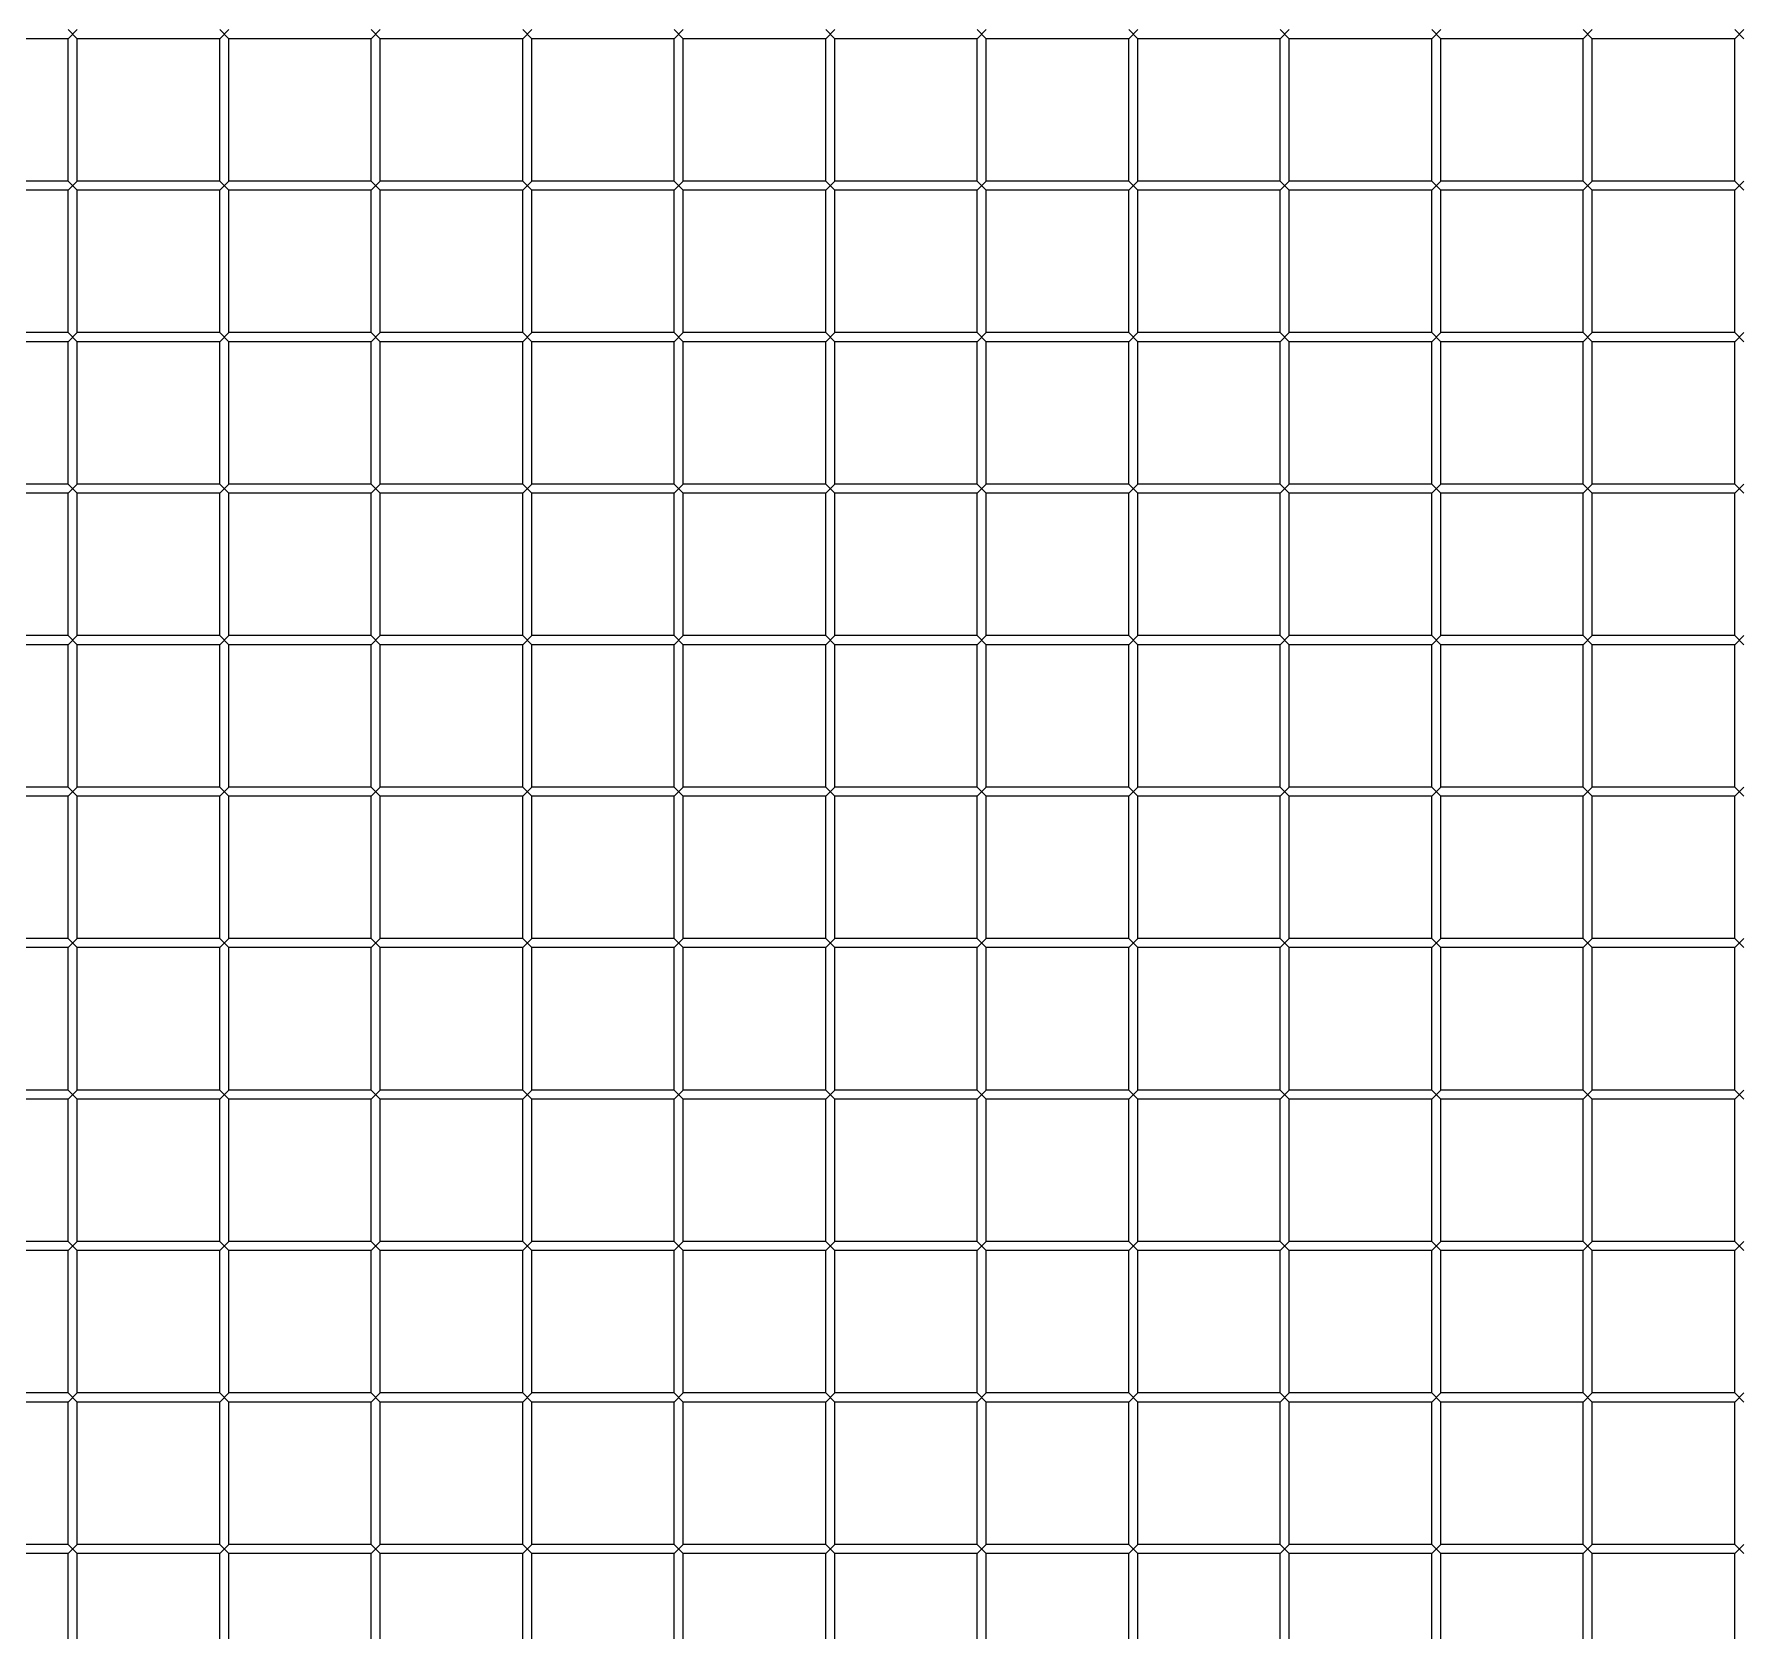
# Model space of a CAD drawing. Header units: millimetres. Extents: x -198529 to 244266, y -64 to 158464.
# Drawn here: x -172596 to -172032, y 94780 to 95307 of the extents above; entities that cross this region are included whole.
import ezdxf

# ---------------------------------------------------------------- set-up
doc = ezdxf.new("R2010")
doc.units = ezdxf.units.MM
doc.layers.add('0-DCC', color=30, linetype='Continuous')

# ---------------------------------------------------------------- blocks, each defined once
blk = doc.blocks.new('DCC2850x1800(右)')
at = {"color": 0, "linetype": 'Continuous'}
for p, q in [((64842.5, -73703.48), (64839.5, -73706.48)), ((64842.5, -73706.48), (64839.5, -73703.48)), ((64892.5, -73703.48), (64889.5, -73706.48)), ((64892.5, -73706.48), (64889.5, -73703.48)), ((64942.5, -73703.48), (64939.5, -73706.48)), ((64942.5, -73706.48), (64939.5, -73703.48)), ((64992.5, -73703.48), (64989.5, -73706.48)), ((64992.5, -73706.48), (64989.5, -73703.48)), ((65042.5, -73703.48), (65039.5, -73706.48)), ((65042.5, -73706.48), (65039.5, -73703.48)), ((65092.5, -73703.48), (65089.5, -73706.48)), ((65092.5, -73706.48), (65089.5, -73703.48)), ((65142.5, -73703.48), (65139.5, -73706.48)), ((65142.5, -73706.48), (65139.5, -73703.48)), ((65192.5, -73703.48), (65189.5, -73706.48)), ((65192.5, -73706.48), (65189.5, -73703.48)), ((65242.5, -73703.48), (65239.5, -73706.48)), ((65242.5, -73706.48), (65239.5, -73703.48)), ((65292.5, -73703.48), (65289.5, -73706.48)), ((65292.5, -73706.48), (65289.5, -73703.48)), ((65342.5, -73703.48), (65339.5, -73706.48)), ((65342.5, -73706.48), (65339.5, -73703.48)), ((65392.5, -73703.48), (65389.5, -73706.48)), ((65392.5, -73706.48), (65389.5, -73703.48)), ((64842.5, -73753.48), (64842.5, -73706.48)), ((64842.5, -73706.48), (64889.5, -73706.48)), ((64889.5, -73753.48), (64889.5, -73706.48)), ((64892.5, -73753.48), (64892.5, -73706.48)), ((64892.5, -73706.48), (64939.5, -73706.48)), ((64939.5, -73753.48), (64939.5, -73706.48)), ((64942.5, -73753.48), (64942.5, -73706.48)), ((64942.5, -73706.48), (64989.5, -73706.48)), ((64989.5, -73753.48), (64989.5, -73706.48)), ((64992.5, -73753.48), (64992.5, -73706.48)), ((64992.5, -73706.48), (65039.5, -73706.48)), ((65039.5, -73753.48), (65039.5, -73706.48)), ((65042.5, -73753.48), (65042.5, -73706.48)), ((65042.5, -73706.48), (65089.5, -73706.48)), ((65089.5, -73753.48), (65089.5, -73706.48)), ((65092.5, -73753.48), (65092.5, -73706.48)), ((65092.5, -73706.48), (65139.5, -73706.48)), ((65139.5, -73753.48), (65139.5, -73706.48)), ((65142.5, -73753.48), (65142.5, -73706.48)), ((65142.5, -73706.48), (65189.5, -73706.48)), ((65189.5, -73753.48), (65189.5, -73706.48)), ((65192.5, -73753.48), (65192.5, -73706.48)), ((65192.5, -73706.48), (65239.5, -73706.48)), ((65239.5, -73753.48), (65239.5, -73706.48)), ((65242.5, -73753.48), (65242.5, -73706.48)), ((65242.5, -73706.48), (65289.5, -73706.48)), ((65289.5, -73753.48), (65289.5, -73706.48)), ((65292.5, -73753.48), (65292.5, -73706.48)), ((65292.5, -73706.48), (65339.5, -73706.48)), ((65339.5, -73753.48), (65339.5, -73706.48)), ((65342.5, -73753.48), (65342.5, -73706.48)), ((65342.5, -73706.48), (65389.5, -73706.48)), ((65389.5, -73753.48), (65389.5, -73706.48)), ((65392.5, -73753.48), (65392.5, -73706.48)), ((65392.5, -73706.48), (65439.5, -73706.48)), ((64842.5, -73753.48), (64839.5, -73756.48)), ((64842.5, -73756.48), (64839.5, -73753.48)), ((64842.5, -73753.48), (64889.5, -73753.48)), ((64892.5, -73753.48), (64889.5, -73756.48)), ((64892.5, -73756.48), (64889.5, -73753.48)), ((64892.5, -73753.48), (64939.5, -73753.48)), ((64942.5, -73753.48), (64939.5, -73756.48)), ((64942.5, -73756.48), (64939.5, -73753.48)), ((64942.5, -73753.48), (64989.5, -73753.48)), ((64992.5, -73753.48), (64989.5, -73756.48)), ((64992.5, -73756.48), (64989.5, -73753.48)), ((64992.5, -73753.48), (65039.5, -73753.48)), ((65042.5, -73753.48), (65039.5, -73756.48)), ((65042.5, -73756.48), (65039.5, -73753.48)), ((65042.5, -73753.48), (65089.5, -73753.48)), ((65092.5, -73753.48), (65089.5, -73756.48)), ((65092.5, -73756.48), (65089.5, -73753.48)), ((65092.5, -73753.48), (65139.5, -73753.48)), ((65142.5, -73753.48), (65139.5, -73756.48)), ((65142.5, -73756.48), (65139.5, -73753.48)), ((65142.5, -73753.48), (65189.5, -73753.48)), ((65192.5, -73753.48), (65189.5, -73756.48)), ((65192.5, -73756.48), (65189.5, -73753.48)), ((65192.5, -73753.48), (65239.5, -73753.48)), ((65242.5, -73753.48), (65239.5, -73756.48)), ((65242.5, -73756.48), (65239.5, -73753.48)), ((65242.5, -73753.48), (65289.5, -73753.48)), ((65292.5, -73753.48), (65289.5, -73756.48)), ((65292.5, -73756.48), (65289.5, -73753.48)), ((65292.5, -73753.48), (65339.5, -73753.48)), ((65342.5, -73753.48), (65339.5, -73756.48)), ((65342.5, -73756.48), (65339.5, -73753.48)), ((65342.5, -73753.48), (65389.5, -73753.48)), ((65392.5, -73753.48), (65389.5, -73756.48)), ((65392.5, -73756.48), (65389.5, -73753.48)), ((65392.5, -73753.48), (65439.5, -73753.48)), ((64842.5, -73803.48), (64842.5, -73756.48)), ((64842.5, -73756.48), (64889.5, -73756.48)), ((64889.5, -73803.48), (64889.5, -73756.48)), ((64892.5, -73803.48), (64892.5, -73756.48)), ((64892.5, -73756.48), (64939.5, -73756.48)), ((64939.5, -73803.48), (64939.5, -73756.48)), ((64942.5, -73803.48), (64942.5, -73756.48)), ((64942.5, -73756.48), (64989.5, -73756.48)), ((64989.5, -73803.48), (64989.5, -73756.48)), ((64992.5, -73803.48), (64992.5, -73756.48)), ((64992.5, -73756.48), (65039.5, -73756.48)), ((65039.5, -73803.48), (65039.5, -73756.48)), ((65042.5, -73803.48), (65042.5, -73756.48)), ((65042.5, -73756.48), (65089.5, -73756.48)), ((65089.5, -73803.48), (65089.5, -73756.48)), ((65092.5, -73803.48), (65092.5, -73756.48)), ((65092.5, -73756.48), (65139.5, -73756.48)), ((65139.5, -73803.48), (65139.5, -73756.48)), ((65142.5, -73803.48), (65142.5, -73756.48)), ((65142.5, -73756.48), (65189.5, -73756.48)), ((65189.5, -73803.48), (65189.5, -73756.48)), ((65192.5, -73803.48), (65192.5, -73756.48)), ((65192.5, -73756.48), (65239.5, -73756.48)), ((65239.5, -73803.48), (65239.5, -73756.48)), ((65242.5, -73803.48), (65242.5, -73756.48)), ((65242.5, -73756.48), (65289.5, -73756.48)), ((65289.5, -73803.48), (65289.5, -73756.48)), ((65292.5, -73803.48), (65292.5, -73756.48)), ((65292.5, -73756.48), (65339.5, -73756.48)), ((65339.5, -73803.48), (65339.5, -73756.48)), ((65342.5, -73803.48), (65342.5, -73756.48)), ((65342.5, -73756.48), (65389.5, -73756.48)), ((65389.5, -73803.48), (65389.5, -73756.48)), ((65392.5, -73803.48), (65392.5, -73756.48)), ((65392.5, -73756.48), (65439.5, -73756.48)), ((64842.5, -73803.48), (64839.5, -73806.48)), ((64842.5, -73806.48), (64839.5, -73803.48)), ((64842.5, -73803.48), (64889.5, -73803.48)), ((64892.5, -73803.48), (64889.5, -73806.48)), ((64892.5, -73806.48), (64889.5, -73803.48)), ((64892.5, -73803.48), (64939.5, -73803.48)), ((64942.5, -73803.48), (64939.5, -73806.48)), ((64942.5, -73806.48), (64939.5, -73803.48)), ((64942.5, -73803.48), (64989.5, -73803.48)), ((64992.5, -73803.48), (64989.5, -73806.48)), ((64992.5, -73806.48), (64989.5, -73803.48)), ((64992.5, -73803.48), (65039.5, -73803.48)), ((65042.5, -73803.48), (65039.5, -73806.48)), ((65042.5, -73806.48), (65039.5, -73803.48)), ((65042.5, -73803.48), (65089.5, -73803.48)), ((65092.5, -73803.48), (65089.5, -73806.48)), ((65092.5, -73806.48), (65089.5, -73803.48)), ((65092.5, -73803.48), (65139.5, -73803.48)), ((65142.5, -73803.48), (65139.5, -73806.48)), ((65142.5, -73806.48), (65139.5, -73803.48)), ((65142.5, -73803.48), (65189.5, -73803.48)), ((65192.5, -73803.48), (65189.5, -73806.48)), ((65192.5, -73806.48), (65189.5, -73803.48)), ((65192.5, -73803.48), (65239.5, -73803.48)), ((65242.5, -73803.48), (65239.5, -73806.48)), ((65242.5, -73806.48), (65239.5, -73803.48)), ((65242.5, -73803.48), (65289.5, -73803.48)), ((65292.5, -73803.48), (65289.5, -73806.48)), ((65292.5, -73806.48), (65289.5, -73803.48)), ((65292.5, -73803.48), (65339.5, -73803.48)), ((65342.5, -73803.48), (65339.5, -73806.48)), ((65342.5, -73806.48), (65339.5, -73803.48)), ((65342.5, -73803.48), (65389.5, -73803.48)), ((65392.5, -73803.48), (65389.5, -73806.48)), ((65392.5, -73806.48), (65389.5, -73803.48)), ((65392.5, -73803.48), (65439.5, -73803.48)), ((64842.5, -73853.48), (64842.5, -73806.48)), ((64842.5, -73806.48), (64889.5, -73806.48)), ((64889.5, -73853.48), (64889.5, -73806.48)), ((64892.5, -73853.48), (64892.5, -73806.48)), ((64892.5, -73806.48), (64939.5, -73806.48)), ((64939.5, -73853.48), (64939.5, -73806.48)), ((64942.5, -73853.48), (64942.5, -73806.48)), ((64942.5, -73806.48), (64989.5, -73806.48)), ((64989.5, -73853.48), (64989.5, -73806.48)), ((64992.5, -73853.48), (64992.5, -73806.48)), ((64992.5, -73806.48), (65039.5, -73806.48)), ((65039.5, -73853.48), (65039.5, -73806.48)), ((65042.5, -73853.48), (65042.5, -73806.48)), ((65042.5, -73806.48), (65089.5, -73806.48)), ((65089.5, -73853.48), (65089.5, -73806.48)), ((65092.5, -73853.48), (65092.5, -73806.48)), ((65092.5, -73806.48), (65139.5, -73806.48)), ((65139.5, -73853.48), (65139.5, -73806.48)), ((65142.5, -73853.48), (65142.5, -73806.48)), ((65142.5, -73806.48), (65189.5, -73806.48)), ((65189.5, -73853.48), (65189.5, -73806.48)), ((65192.5, -73853.48), (65192.5, -73806.48)), ((65192.5, -73806.48), (65239.5, -73806.48)), ((65239.5, -73853.48), (65239.5, -73806.48)), ((65242.5, -73853.48), (65242.5, -73806.48)), ((65242.5, -73806.48), (65289.5, -73806.48)), ((65289.5, -73853.48), (65289.5, -73806.48)), ((65292.5, -73853.48), (65292.5, -73806.48)), ((65292.5, -73806.48), (65339.5, -73806.48)), ((65339.5, -73853.48), (65339.5, -73806.48)), ((65342.5, -73853.48), (65342.5, -73806.48)), ((65342.5, -73806.48), (65389.5, -73806.48)), ((65389.5, -73853.48), (65389.5, -73806.48)), ((65392.5, -73853.48), (65392.5, -73806.48)), ((65392.5, -73806.48), (65439.5, -73806.48)), ((64842.5, -73853.48), (64839.5, -73856.48)), ((64842.5, -73856.48), (64839.5, -73853.48)), ((64842.5, -73853.48), (64889.5, -73853.48)), ((64892.5, -73853.48), (64889.5, -73856.48)), ((64892.5, -73856.48), (64889.5, -73853.48)), ((64892.5, -73853.48), (64939.5, -73853.48)), ((64942.5, -73853.48), (64939.5, -73856.48)), ((64942.5, -73856.48), (64939.5, -73853.48)), ((64942.5, -73853.48), (64989.5, -73853.48)), ((64992.5, -73853.48), (64989.5, -73856.48)), ((64992.5, -73856.48), (64989.5, -73853.48)), ((64992.5, -73853.48), (65039.5, -73853.48)), ((65042.5, -73853.48), (65039.5, -73856.48)), ((65042.5, -73856.48), (65039.5, -73853.48)), ((65042.5, -73853.48), (65089.5, -73853.48)), ((65092.5, -73853.48), (65089.5, -73856.48)), ((65092.5, -73856.48), (65089.5, -73853.48)), ((65092.5, -73853.48), (65139.5, -73853.48)), ((65142.5, -73853.48), (65139.5, -73856.48)), ((65142.5, -73856.48), (65139.5, -73853.48)), ((65142.5, -73853.48), (65189.5, -73853.48)), ((65192.5, -73853.48), (65189.5, -73856.48)), ((65192.5, -73856.48), (65189.5, -73853.48)), ((65192.5, -73853.48), (65239.5, -73853.48)), ((65242.5, -73853.48), (65239.5, -73856.48)), ((65242.5, -73856.48), (65239.5, -73853.48)), ((65242.5, -73853.48), (65289.5, -73853.48)), ((65292.5, -73853.48), (65289.5, -73856.48)), ((65292.5, -73856.48), (65289.5, -73853.48)), ((65292.5, -73853.48), (65339.5, -73853.48)), ((65342.5, -73853.48), (65339.5, -73856.48)), ((65342.5, -73856.48), (65339.5, -73853.48)), ((65342.5, -73853.48), (65389.5, -73853.48)), ((65392.5, -73853.48), (65389.5, -73856.48)), ((65392.5, -73856.48), (65389.5, -73853.48)), ((65392.5, -73853.48), (65439.5, -73853.48)), ((64842.5, -73903.48), (64842.5, -73856.48)), ((64842.5, -73856.48), (64889.5, -73856.48)), ((64889.5, -73903.48), (64889.5, -73856.48)), ((64892.5, -73903.48), (64892.5, -73856.48)), ((64892.5, -73856.48), (64939.5, -73856.48)), ((64939.5, -73903.48), (64939.5, -73856.48)), ((64942.5, -73903.48), (64942.5, -73856.48)), ((64942.5, -73856.48), (64989.5, -73856.48)), ((64989.5, -73903.48), (64989.5, -73856.48)), ((64992.5, -73903.48), (64992.5, -73856.48)), ((64992.5, -73856.48), (65039.5, -73856.48)), ((65039.5, -73903.48), (65039.5, -73856.48)), ((65042.5, -73903.48), (65042.5, -73856.48)), ((65042.5, -73856.48), (65089.5, -73856.48)), ((65089.5, -73903.48), (65089.5, -73856.48)), ((65092.5, -73903.48), (65092.5, -73856.48)), ((65092.5, -73856.48), (65139.5, -73856.48)), ((65139.5, -73903.48), (65139.5, -73856.48)), ((65142.5, -73903.48), (65142.5, -73856.48)), ((65142.5, -73856.48), (65189.5, -73856.48)), ((65189.5, -73903.48), (65189.5, -73856.48)), ((65192.5, -73903.48), (65192.5, -73856.48)), ((65192.5, -73856.48), (65239.5, -73856.48)), ((65239.5, -73903.48), (65239.5, -73856.48)), ((65242.5, -73903.48), (65242.5, -73856.48)), ((65242.5, -73856.48), (65289.5, -73856.48)), ((65289.5, -73903.48), (65289.5, -73856.48)), ((65292.5, -73903.48), (65292.5, -73856.48)), ((65292.5, -73856.48), (65339.5, -73856.48)), ((65339.5, -73903.48), (65339.5, -73856.48)), ((65342.5, -73903.48), (65342.5, -73856.48)), ((65342.5, -73856.48), (65389.5, -73856.48)), ((65389.5, -73903.48), (65389.5, -73856.48)), ((65392.5, -73903.48), (65392.5, -73856.48)), ((65392.5, -73856.48), (65439.5, -73856.48)), ((64842.5, -73903.48), (64839.5, -73906.48)), ((64842.5, -73906.48), (64839.5, -73903.48)), ((64842.5, -73903.48), (64889.5, -73903.48)), ((64842.5, -73953.48), (64842.5, -73906.48)), ((64842.5, -73906.48), (64889.5, -73906.48)), ((64892.5, -73903.48), (64889.5, -73906.48)), ((64892.5, -73906.48), (64889.5, -73903.48)), ((64889.5, -73953.48), (64889.5, -73906.48)), ((64892.5, -73903.48), (64939.5, -73903.48)), ((64892.5, -73953.48), (64892.5, -73906.48)), ((64892.5, -73906.48), (64939.5, -73906.48)), ((64942.5, -73903.48), (64939.5, -73906.48)), ((64942.5, -73906.48), (64939.5, -73903.48)), ((64939.5, -73953.48), (64939.5, -73906.48)), ((64942.5, -73903.48), (64989.5, -73903.48)), ((64942.5, -73953.48), (64942.5, -73906.48)), ((64942.5, -73906.48), (64989.5, -73906.48)), ((64992.5, -73903.48), (64989.5, -73906.48)), ((64992.5, -73906.48), (64989.5, -73903.48)), ((64989.5, -73953.48), (64989.5, -73906.48)), ((64992.5, -73903.48), (65039.5, -73903.48)), ((64992.5, -73953.48), (64992.5, -73906.48)), ((64992.5, -73906.48), (65039.5, -73906.48)), ((65042.5, -73903.48), (65039.5, -73906.48)), ((65042.5, -73906.48), (65039.5, -73903.48)), ((65039.5, -73953.48), (65039.5, -73906.48)), ((65042.5, -73903.48), (65089.5, -73903.48)), ((65042.5, -73953.48), (65042.5, -73906.48)), ((65042.5, -73906.48), (65089.5, -73906.48)), ((65092.5, -73903.48), (65089.5, -73906.48)), ((65092.5, -73906.48), (65089.5, -73903.48)), ((65089.5, -73953.48), (65089.5, -73906.48)), ((65092.5, -73903.48), (65139.5, -73903.48)), ((65092.5, -73953.48), (65092.5, -73906.48)), ((65092.5, -73906.48), (65139.5, -73906.48)), ((65142.5, -73903.48), (65139.5, -73906.48)), ((65142.5, -73906.48), (65139.5, -73903.48)), ((65139.5, -73953.48), (65139.5, -73906.48)), ((65142.5, -73903.48), (65189.5, -73903.48)), ((65142.5, -73953.48), (65142.5, -73906.48)), ((65142.5, -73906.48), (65189.5, -73906.48)), ((65192.5, -73903.48), (65189.5, -73906.48)), ((65192.5, -73906.48), (65189.5, -73903.48)), ((65189.5, -73953.48), (65189.5, -73906.48)), ((65192.5, -73903.48), (65239.5, -73903.48)), ((65192.5, -73953.48), (65192.5, -73906.48)), ((65192.5, -73906.48), (65239.5, -73906.48)), ((65242.5, -73903.48), (65239.5, -73906.48)), ((65242.5, -73906.48), (65239.5, -73903.48)), ((65239.5, -73953.48), (65239.5, -73906.48)), ((65242.5, -73903.48), (65289.5, -73903.48)), ((65242.5, -73953.48), (65242.5, -73906.48)), ((65242.5, -73906.48), (65289.5, -73906.48)), ((65292.5, -73903.48), (65289.5, -73906.48)), ((65292.5, -73906.48), (65289.5, -73903.48)), ((65289.5, -73953.48), (65289.5, -73906.48)), ((65292.5, -73903.48), (65339.5, -73903.48)), ((65292.5, -73953.48), (65292.5, -73906.48)), ((65292.5, -73906.48), (65339.5, -73906.48)), ((65342.5, -73903.48), (65339.5, -73906.48)), ((65342.5, -73906.48), (65339.5, -73903.48)), ((65339.5, -73953.48), (65339.5, -73906.48)), ((65342.5, -73903.48), (65389.5, -73903.48)), ((65342.5, -73953.48), (65342.5, -73906.48)), ((65342.5, -73906.48), (65389.5, -73906.48)), ((65392.5, -73903.48), (65389.5, -73906.48)), ((65392.5, -73906.48), (65389.5, -73903.48)), ((65389.5, -73953.48), (65389.5, -73906.48)), ((65392.5, -73903.48), (65439.5, -73903.48)), ((65392.5, -73953.48), (65392.5, -73906.48)), ((65392.5, -73906.48), (65439.5, -73906.48)), ((64842.5, -73953.48), (64839.5, -73956.48)), ((64842.5, -73956.48), (64839.5, -73953.48)), ((64842.5, -73953.48), (64889.5, -73953.48)), ((64842.5, -74003.48), (64842.5, -73956.48)), ((64842.5, -73956.48), (64889.5, -73956.48)), ((64892.5, -73953.48), (64889.5, -73956.48)), ((64892.5, -73956.48), (64889.5, -73953.48)), ((64889.5, -74003.48), (64889.5, -73956.48)), ((64892.5, -73953.48), (64939.5, -73953.48)), ((64892.5, -74003.48), (64892.5, -73956.48)), ((64892.5, -73956.48), (64939.5, -73956.48)), ((64942.5, -73953.48), (64939.5, -73956.48)), ((64942.5, -73956.48), (64939.5, -73953.48)), ((64939.5, -74003.48), (64939.5, -73956.48)), ((64942.5, -73953.48), (64989.5, -73953.48)), ((64942.5, -74003.48), (64942.5, -73956.48)), ((64942.5, -73956.48), (64989.5, -73956.48)), ((64992.5, -73953.48), (64989.5, -73956.48)), ((64992.5, -73956.48), (64989.5, -73953.48)), ((64989.5, -74003.48), (64989.5, -73956.48)), ((64992.5, -73953.48), (65039.5, -73953.48)), ((64992.5, -74003.48), (64992.5, -73956.48)), ((64992.5, -73956.48), (65039.5, -73956.48)), ((65042.5, -73953.48), (65039.5, -73956.48)), ((65042.5, -73956.48), (65039.5, -73953.48)), ((65039.5, -74003.48), (65039.5, -73956.48)), ((65042.5, -73953.48), (65089.5, -73953.48)), ((65042.5, -74003.48), (65042.5, -73956.48)), ((65042.5, -73956.48), (65089.5, -73956.48)), ((65092.5, -73953.48), (65089.5, -73956.48)), ((65092.5, -73956.48), (65089.5, -73953.48)), ((65089.5, -74003.48), (65089.5, -73956.48)), ((65092.5, -73953.48), (65139.5, -73953.48)), ((65092.5, -74003.48), (65092.5, -73956.48)), ((65092.5, -73956.48), (65139.5, -73956.48)), ((65142.5, -73953.48), (65139.5, -73956.48)), ((65142.5, -73956.48), (65139.5, -73953.48)), ((65139.5, -74003.48), (65139.5, -73956.48)), ((65142.5, -73953.48), (65189.5, -73953.48)), ((65142.5, -74003.48), (65142.5, -73956.48)), ((65142.5, -73956.48), (65189.5, -73956.48)), ((65192.5, -73953.48), (65189.5, -73956.48)), ((65192.5, -73956.48), (65189.5, -73953.48)), ((65189.5, -74003.48), (65189.5, -73956.48)), ((65192.5, -73953.48), (65239.5, -73953.48)), ((65192.5, -74003.48), (65192.5, -73956.48)), ((65192.5, -73956.48), (65239.5, -73956.48)), ((65242.5, -73953.48), (65239.5, -73956.48)), ((65242.5, -73956.48), (65239.5, -73953.48)), ((65239.5, -74003.48), (65239.5, -73956.48)), ((65242.5, -73953.48), (65289.5, -73953.48)), ((65242.5, -74003.48), (65242.5, -73956.48)), ((65242.5, -73956.48), (65289.5, -73956.48)), ((65292.5, -73953.48), (65289.5, -73956.48)), ((65292.5, -73956.48), (65289.5, -73953.48)), ((65289.5, -74003.48), (65289.5, -73956.48)), ((65292.5, -73953.48), (65339.5, -73953.48)), ((65292.5, -74003.48), (65292.5, -73956.48)), ((65292.5, -73956.48), (65339.5, -73956.48)), ((65342.5, -73953.48), (65339.5, -73956.48)), ((65342.5, -73956.48), (65339.5, -73953.48)), ((65339.5, -74003.48), (65339.5, -73956.48)), ((65342.5, -73953.48), (65389.5, -73953.48)), ((65342.5, -74003.48), (65342.5, -73956.48)), ((65342.5, -73956.48), (65389.5, -73956.48)), ((65392.5, -73953.48), (65389.5, -73956.48)), ((65392.5, -73956.48), (65389.5, -73953.48)), ((65389.5, -74003.48), (65389.5, -73956.48)), ((65392.5, -73953.48), (65439.5, -73953.48)), ((65392.5, -74003.48), (65392.5, -73956.48)), ((65392.5, -73956.48), (65439.5, -73956.48)), ((64842.5, -74003.48), (64839.5, -74006.48)), ((64842.5, -74006.48), (64839.5, -74003.48)), ((64842.5, -74003.48), (64889.5, -74003.48)), ((64842.5, -74053.48), (64842.5, -74006.48)), ((64842.5, -74006.48), (64889.5, -74006.48)), ((64892.5, -74003.48), (64889.5, -74006.48)), ((64892.5, -74006.48), (64889.5, -74003.48)), ((64889.5, -74053.48), (64889.5, -74006.48)), ((64892.5, -74003.48), (64939.5, -74003.48)), ((64892.5, -74053.48), (64892.5, -74006.48)), ((64892.5, -74006.48), (64939.5, -74006.48)), ((64942.5, -74003.48), (64939.5, -74006.48)), ((64942.5, -74006.48), (64939.5, -74003.48)), ((64939.5, -74053.48), (64939.5, -74006.48)), ((64942.5, -74003.48), (64989.5, -74003.48)), ((64942.5, -74053.48), (64942.5, -74006.48)), ((64942.5, -74006.48), (64989.5, -74006.48)), ((64992.5, -74003.48), (64989.5, -74006.48)), ((64992.5, -74006.48), (64989.5, -74003.48)), ((64989.5, -74053.48), (64989.5, -74006.48)), ((64992.5, -74003.48), (65039.5, -74003.48)), ((64992.5, -74053.48), (64992.5, -74006.48)), ((64992.5, -74006.48), (65039.5, -74006.48)), ((65042.5, -74003.48), (65039.5, -74006.48)), ((65042.5, -74006.48), (65039.5, -74003.48)), ((65039.5, -74053.48), (65039.5, -74006.48)), ((65042.5, -74003.48), (65089.5, -74003.48)), ((65042.5, -74053.48), (65042.5, -74006.48)), ((65042.5, -74006.48), (65089.5, -74006.48)), ((65092.5, -74003.48), (65089.5, -74006.48)), ((65092.5, -74006.48), (65089.5, -74003.48)), ((65089.5, -74053.48), (65089.5, -74006.48)), ((65092.5, -74003.48), (65139.5, -74003.48)), ((65092.5, -74053.48), (65092.5, -74006.48)), ((65092.5, -74006.48), (65139.5, -74006.48)), ((65142.5, -74003.48), (65139.5, -74006.48)), ((65142.5, -74006.48), (65139.5, -74003.48)), ((65139.5, -74053.48), (65139.5, -74006.48)), ((65142.5, -74003.48), (65189.5, -74003.48)), ((65142.5, -74053.48), (65142.5, -74006.48)), ((65142.5, -74006.48), (65189.5, -74006.48)), ((65192.5, -74003.48), (65189.5, -74006.48)), ((65192.5, -74006.48), (65189.5, -74003.48)), ((65189.5, -74053.48), (65189.5, -74006.48)), ((65192.5, -74003.48), (65239.5, -74003.48)), ((65192.5, -74053.48), (65192.5, -74006.48)), ((65192.5, -74006.48), (65239.5, -74006.48)), ((65242.5, -74003.48), (65239.5, -74006.48)), ((65242.5, -74006.48), (65239.5, -74003.48)), ((65239.5, -74053.48), (65239.5, -74006.48)), ((65242.5, -74003.48), (65289.5, -74003.48)), ((65242.5, -74053.48), (65242.5, -74006.48)), ((65242.5, -74006.48), (65289.5, -74006.48)), ((65292.5, -74003.48), (65289.5, -74006.48)), ((65292.5, -74006.48), (65289.5, -74003.48)), ((65289.5, -74053.48), (65289.5, -74006.48)), ((65292.5, -74003.48), (65339.5, -74003.48)), ((65292.5, -74053.48), (65292.5, -74006.48)), ((65292.5, -74006.48), (65339.5, -74006.48)), ((65342.5, -74003.48), (65339.5, -74006.48)), ((65342.5, -74006.48), (65339.5, -74003.48)), ((65339.5, -74053.48), (65339.5, -74006.48)), ((65342.5, -74003.48), (65389.5, -74003.48)), ((65342.5, -74053.48), (65342.5, -74006.48)), ((65342.5, -74006.48), (65389.5, -74006.48)), ((65392.5, -74003.48), (65389.5, -74006.48)), ((65392.5, -74006.48), (65389.5, -74003.48)), ((65389.5, -74053.48), (65389.5, -74006.48)), ((65392.5, -74003.48), (65439.5, -74003.48)), ((65392.5, -74053.48), (65392.5, -74006.48)), ((65392.5, -74006.48), (65439.5, -74006.48)), ((64842.5, -74053.48), (64839.5, -74056.48)), ((64842.5, -74056.48), (64839.5, -74053.48)), ((64842.5, -74053.48), (64889.5, -74053.48)), ((64892.5, -74053.48), (64889.5, -74056.48)), ((64892.5, -74056.48), (64889.5, -74053.48)), ((64892.5, -74053.48), (64939.5, -74053.48)), ((64942.5, -74053.48), (64939.5, -74056.48)), ((64942.5, -74056.48), (64939.5, -74053.48)), ((64942.5, -74053.48), (64989.5, -74053.48)), ((64992.5, -74053.48), (64989.5, -74056.48)), ((64992.5, -74056.48), (64989.5, -74053.48)), ((64992.5, -74053.48), (65039.5, -74053.48)), ((65042.5, -74053.48), (65039.5, -74056.48)), ((65042.5, -74056.48), (65039.5, -74053.48)), ((65042.5, -74053.48), (65089.5, -74053.48)), ((65092.5, -74053.48), (65089.5, -74056.48)), ((65092.5, -74056.48), (65089.5, -74053.48)), ((65092.5, -74053.48), (65139.5, -74053.48)), ((65142.5, -74053.48), (65139.5, -74056.48)), ((65142.5, -74056.48), (65139.5, -74053.48)), ((65142.5, -74053.48), (65189.5, -74053.48)), ((65192.5, -74053.48), (65189.5, -74056.48)), ((65192.5, -74056.48), (65189.5, -74053.48)), ((65192.5, -74053.48), (65239.5, -74053.48)), ((65242.5, -74053.48), (65239.5, -74056.48)), ((65242.5, -74056.48), (65239.5, -74053.48)), ((65242.5, -74053.48), (65289.5, -74053.48)), ((65292.5, -74053.48), (65289.5, -74056.48)), ((65292.5, -74056.48), (65289.5, -74053.48)), ((65292.5, -74053.48), (65339.5, -74053.48)), ((65342.5, -74053.48), (65339.5, -74056.48)), ((65342.5, -74056.48), (65339.5, -74053.48)), ((65342.5, -74053.48), (65389.5, -74053.48)), ((65392.5, -74053.48), (65389.5, -74056.48)), ((65392.5, -74056.48), (65389.5, -74053.48)), ((65392.5, -74053.48), (65439.5, -74053.48)), ((64842.5, -74103.48), (64842.5, -74056.48)), ((64842.5, -74056.48), (64889.5, -74056.48)), ((64889.5, -74103.48), (64889.5, -74056.48)), ((64892.5, -74103.48), (64892.5, -74056.48)), ((64892.5, -74056.48), (64939.5, -74056.48)), ((64939.5, -74103.48), (64939.5, -74056.48)), ((64942.5, -74103.48), (64942.5, -74056.48)), ((64942.5, -74056.48), (64989.5, -74056.48)), ((64989.5, -74103.48), (64989.5, -74056.48)), ((64992.5, -74103.48), (64992.5, -74056.48)), ((64992.5, -74056.48), (65039.5, -74056.48)), ((65039.5, -74103.48), (65039.5, -74056.48)), ((65042.5, -74103.48), (65042.5, -74056.48)), ((65042.5, -74056.48), (65089.5, -74056.48)), ((65089.5, -74103.48), (65089.5, -74056.48)), ((65092.5, -74103.48), (65092.5, -74056.48)), ((65092.5, -74056.48), (65139.5, -74056.48)), ((65139.5, -74103.48), (65139.5, -74056.48)), ((65142.5, -74103.48), (65142.5, -74056.48)), ((65142.5, -74056.48), (65189.5, -74056.48)), ((65189.5, -74103.48), (65189.5, -74056.48)), ((65192.5, -74103.48), (65192.5, -74056.48)), ((65192.5, -74056.48), (65239.5, -74056.48)), ((65239.5, -74103.48), (65239.5, -74056.48)), ((65242.5, -74103.48), (65242.5, -74056.48)), ((65242.5, -74056.48), (65289.5, -74056.48)), ((65289.5, -74103.48), (65289.5, -74056.48)), ((65292.5, -74103.48), (65292.5, -74056.48)), ((65292.5, -74056.48), (65339.5, -74056.48)), ((65339.5, -74103.48), (65339.5, -74056.48)), ((65342.5, -74103.48), (65342.5, -74056.48)), ((65342.5, -74056.48), (65389.5, -74056.48)), ((65389.5, -74103.48), (65389.5, -74056.48)), ((65392.5, -74103.48), (65392.5, -74056.48)), ((65392.5, -74056.48), (65439.5, -74056.48)), ((64842.5, -74103.48), (64839.5, -74106.48)), ((64842.5, -74106.48), (64839.5, -74103.48)), ((64842.5, -74103.48), (64889.5, -74103.48)), ((64892.5, -74103.48), (64889.5, -74106.48)), ((64892.5, -74106.48), (64889.5, -74103.48)), ((64892.5, -74103.48), (64939.5, -74103.48)), ((64942.5, -74103.48), (64939.5, -74106.48)), ((64942.5, -74106.48), (64939.5, -74103.48)), ((64942.5, -74103.48), (64989.5, -74103.48)), ((64992.5, -74103.48), (64989.5, -74106.48)), ((64992.5, -74106.48), (64989.5, -74103.48)), ((64992.5, -74103.48), (65039.5, -74103.48)), ((65042.5, -74103.48), (65039.5, -74106.48)), ((65042.5, -74106.48), (65039.5, -74103.48)), ((65042.5, -74103.48), (65089.5, -74103.48)), ((65092.5, -74103.48), (65089.5, -74106.48)), ((65092.5, -74106.48), (65089.5, -74103.48)), ((65092.5, -74103.48), (65139.5, -74103.48)), ((65142.5, -74103.48), (65139.5, -74106.48)), ((65142.5, -74106.48), (65139.5, -74103.48)), ((65142.5, -74103.48), (65189.5, -74103.48)), ((65192.5, -74103.48), (65189.5, -74106.48)), ((65192.5, -74106.48), (65189.5, -74103.48)), ((65192.5, -74103.48), (65239.5, -74103.48)), ((65242.5, -74103.48), (65239.5, -74106.48)), ((65242.5, -74106.48), (65239.5, -74103.48)), ((65242.5, -74103.48), (65289.5, -74103.48)), ((65292.5, -74103.48), (65289.5, -74106.48)), ((65292.5, -74106.48), (65289.5, -74103.48)), ((65292.5, -74103.48), (65339.5, -74103.48)), ((65342.5, -74103.48), (65339.5, -74106.48)), ((65342.5, -74106.48), (65339.5, -74103.48)), ((65342.5, -74103.48), (65389.5, -74103.48)), ((65392.5, -74103.48), (65389.5, -74106.48)), ((65392.5, -74106.48), (65389.5, -74103.48)), ((65392.5, -74103.48), (65439.5, -74103.48)), ((64842.5, -74153.48), (64842.5, -74106.48)), ((64842.5, -74106.48), (64889.5, -74106.48)), ((64889.5, -74153.48), (64889.5, -74106.48)), ((64892.5, -74153.48), (64892.5, -74106.48)), ((64892.5, -74106.48), (64939.5, -74106.48)), ((64939.5, -74153.48), (64939.5, -74106.48)), ((64942.5, -74153.48), (64942.5, -74106.48)), ((64942.5, -74106.48), (64989.5, -74106.48)), ((64989.5, -74153.48), (64989.5, -74106.48)), ((64992.5, -74153.48), (64992.5, -74106.48)), ((64992.5, -74106.48), (65039.5, -74106.48)), ((65039.5, -74153.48), (65039.5, -74106.48)), ((65042.5, -74153.48), (65042.5, -74106.48)), ((65042.5, -74106.48), (65089.5, -74106.48)), ((65089.5, -74153.48), (65089.5, -74106.48)), ((65092.5, -74153.48), (65092.5, -74106.48)), ((65092.5, -74106.48), (65139.5, -74106.48)), ((65139.5, -74153.48), (65139.5, -74106.48)), ((65142.5, -74153.48), (65142.5, -74106.48)), ((65142.5, -74106.48), (65189.5, -74106.48)), ((65189.5, -74153.48), (65189.5, -74106.48)), ((65192.5, -74153.48), (65192.5, -74106.48)), ((65192.5, -74106.48), (65239.5, -74106.48)), ((65239.5, -74153.48), (65239.5, -74106.48)), ((65242.5, -74153.48), (65242.5, -74106.48)), ((65242.5, -74106.48), (65289.5, -74106.48)), ((65289.5, -74153.48), (65289.5, -74106.48)), ((65292.5, -74153.48), (65292.5, -74106.48)), ((65292.5, -74106.48), (65339.5, -74106.48)), ((65339.5, -74153.48), (65339.5, -74106.48)), ((65342.5, -74153.48), (65342.5, -74106.48)), ((65342.5, -74106.48), (65389.5, -74106.48)), ((65389.5, -74153.48), (65389.5, -74106.48)), ((65392.5, -74153.48), (65392.5, -74106.48)), ((65392.5, -74106.48), (65439.5, -74106.48)), ((64842.5, -74153.48), (64839.5, -74156.48)), ((64842.5, -74156.48), (64839.5, -74153.48)), ((64842.5, -74153.48), (64889.5, -74153.48)), ((64892.5, -74153.48), (64889.5, -74156.48)), ((64892.5, -74156.48), (64889.5, -74153.48)), ((64892.5, -74153.48), (64939.5, -74153.48)), ((64942.5, -74153.48), (64939.5, -74156.48)), ((64942.5, -74156.48), (64939.5, -74153.48)), ((64942.5, -74153.48), (64989.5, -74153.48)), ((64992.5, -74153.48), (64989.5, -74156.48)), ((64992.5, -74156.48), (64989.5, -74153.48)), ((64992.5, -74153.48), (65039.5, -74153.48)), ((65042.5, -74153.48), (65039.5, -74156.48)), ((65042.5, -74156.48), (65039.5, -74153.48)), ((65042.5, -74153.48), (65089.5, -74153.48)), ((65092.5, -74153.48), (65089.5, -74156.48)), ((65092.5, -74156.48), (65089.5, -74153.48)), ((65092.5, -74153.48), (65139.5, -74153.48)), ((65142.5, -74153.48), (65139.5, -74156.48)), ((65142.5, -74156.48), (65139.5, -74153.48)), ((65142.5, -74153.48), (65189.5, -74153.48)), ((65192.5, -74153.48), (65189.5, -74156.48)), ((65192.5, -74156.48), (65189.5, -74153.48)), ((65192.5, -74153.48), (65239.5, -74153.48)), ((65242.5, -74153.48), (65239.5, -74156.48)), ((65242.5, -74156.48), (65239.5, -74153.48)), ((65242.5, -74153.48), (65289.5, -74153.48)), ((65292.5, -74153.48), (65289.5, -74156.48)), ((65292.5, -74156.48), (65289.5, -74153.48)), ((65292.5, -74153.48), (65339.5, -74153.48)), ((65342.5, -74153.48), (65339.5, -74156.48)), ((65342.5, -74156.48), (65339.5, -74153.48)), ((65342.5, -74153.48), (65389.5, -74153.48)), ((65392.5, -74153.48), (65389.5, -74156.48)), ((65392.5, -74156.48), (65389.5, -74153.48)), ((65392.5, -74153.48), (65439.5, -74153.48)), ((64842.5, -74203.48), (64842.5, -74156.48)), ((64842.5, -74156.48), (64889.5, -74156.48)), ((64889.5, -74203.48), (64889.5, -74156.48)), ((64892.5, -74203.48), (64892.5, -74156.48)), ((64892.5, -74156.48), (64939.5, -74156.48)), ((64939.5, -74203.48), (64939.5, -74156.48)), ((64942.5, -74203.48), (64942.5, -74156.48)), ((64942.5, -74156.48), (64989.5, -74156.48)), ((64989.5, -74203.48), (64989.5, -74156.48)), ((64992.5, -74203.48), (64992.5, -74156.48)), ((64992.5, -74156.48), (65039.5, -74156.48)), ((65039.5, -74203.48), (65039.5, -74156.48)), ((65042.5, -74203.48), (65042.5, -74156.48)), ((65042.5, -74156.48), (65089.5, -74156.48)), ((65089.5, -74203.48), (65089.5, -74156.48)), ((65092.5, -74203.48), (65092.5, -74156.48)), ((65092.5, -74156.48), (65139.5, -74156.48)), ((65139.5, -74203.48), (65139.5, -74156.48)), ((65142.5, -74203.48), (65142.5, -74156.48)), ((65142.5, -74156.48), (65189.5, -74156.48)), ((65189.5, -74203.48), (65189.5, -74156.48)), ((65192.5, -74203.48), (65192.5, -74156.48)), ((65192.5, -74156.48), (65239.5, -74156.48)), ((65239.5, -74203.48), (65239.5, -74156.48)), ((65242.5, -74203.48), (65242.5, -74156.48)), ((65242.5, -74156.48), (65289.5, -74156.48)), ((65289.5, -74203.48), (65289.5, -74156.48)), ((65292.5, -74203.48), (65292.5, -74156.48)), ((65292.5, -74156.48), (65339.5, -74156.48)), ((65339.5, -74203.48), (65339.5, -74156.48)), ((65342.5, -74203.48), (65342.5, -74156.48)), ((65342.5, -74156.48), (65389.5, -74156.48)), ((65389.5, -74203.48), (65389.5, -74156.48)), ((65392.5, -74203.48), (65392.5, -74156.48)), ((65392.5, -74156.48), (65439.5, -74156.48)), ((64842.5, -74203.48), (64839.5, -74206.48)), ((64842.5, -74206.48), (64839.5, -74203.48)), ((64842.5, -74203.48), (64889.5, -74203.48)), ((64892.5, -74203.48), (64889.5, -74206.48)), ((64892.5, -74206.48), (64889.5, -74203.48)), ((64892.5, -74203.48), (64939.5, -74203.48)), ((64942.5, -74203.48), (64939.5, -74206.48)), ((64942.5, -74206.48), (64939.5, -74203.48)), ((64942.5, -74203.48), (64989.5, -74203.48)), ((64992.5, -74203.48), (64989.5, -74206.48)), ((64992.5, -74206.48), (64989.5, -74203.48)), ((64992.5, -74203.48), (65039.5, -74203.48)), ((65042.5, -74203.48), (65039.5, -74206.48)), ((65042.5, -74206.48), (65039.5, -74203.48)), ((65042.5, -74203.48), (65089.5, -74203.48)), ((65092.5, -74203.48), (65089.5, -74206.48)), ((65092.5, -74206.48), (65089.5, -74203.48)), ((65092.5, -74203.48), (65139.5, -74203.48)), ((65142.5, -74203.48), (65139.5, -74206.48)), ((65142.5, -74206.48), (65139.5, -74203.48)), ((65142.5, -74203.48), (65189.5, -74203.48)), ((65192.5, -74203.48), (65189.5, -74206.48)), ((65192.5, -74206.48), (65189.5, -74203.48)), ((65192.5, -74203.48), (65239.5, -74203.48)), ((65242.5, -74203.48), (65239.5, -74206.48)), ((65242.5, -74206.48), (65239.5, -74203.48)), ((65242.5, -74203.48), (65289.5, -74203.48)), ((65292.5, -74203.48), (65289.5, -74206.48)), ((65292.5, -74206.48), (65289.5, -74203.48)), ((65292.5, -74203.48), (65339.5, -74203.48)), ((65342.5, -74203.48), (65339.5, -74206.48)), ((65342.5, -74206.48), (65339.5, -74203.48)), ((65342.5, -74203.48), (65389.5, -74203.48)), ((65392.5, -74203.48), (65389.5, -74206.48)), ((65392.5, -74206.48), (65389.5, -74203.48)), ((65392.5, -74203.48), (65439.5, -74203.48)), ((64842.5, -74253.48), (64842.5, -74206.48)), ((64842.5, -74206.48), (64889.5, -74206.48)), ((64889.5, -74253.48), (64889.5, -74206.48)), ((64892.5, -74253.48), (64892.5, -74206.48)), ((64892.5, -74206.48), (64939.5, -74206.48)), ((64939.5, -74253.48), (64939.5, -74206.48)), ((64942.5, -74253.48), (64942.5, -74206.48)), ((64942.5, -74206.48), (64989.5, -74206.48)), ((64989.5, -74253.48), (64989.5, -74206.48)), ((64992.5, -74253.48), (64992.5, -74206.48)), ((64992.5, -74206.48), (65039.5, -74206.48)), ((65039.5, -74253.48), (65039.5, -74206.48)), ((65042.5, -74253.48), (65042.5, -74206.48)), ((65042.5, -74206.48), (65089.5, -74206.48)), ((65089.5, -74253.48), (65089.5, -74206.48)), ((65092.5, -74253.48), (65092.5, -74206.48)), ((65092.5, -74206.48), (65139.5, -74206.48)), ((65139.5, -74253.48), (65139.5, -74206.48)), ((65142.5, -74253.48), (65142.5, -74206.48)), ((65142.5, -74206.48), (65189.5, -74206.48)), ((65189.5, -74253.48), (65189.5, -74206.48)), ((65192.5, -74253.48), (65192.5, -74206.48)), ((65192.5, -74206.48), (65239.5, -74206.48)), ((65239.5, -74253.48), (65239.5, -74206.48)), ((65242.5, -74253.48), (65242.5, -74206.48)), ((65242.5, -74206.48), (65289.5, -74206.48)), ((65289.5, -74253.48), (65289.5, -74206.48)), ((65292.5, -74253.48), (65292.5, -74206.48)), ((65292.5, -74206.48), (65339.5, -74206.48)), ((65339.5, -74253.48), (65339.5, -74206.48)), ((65342.5, -74253.48), (65342.5, -74206.48)), ((65342.5, -74206.48), (65389.5, -74206.48)), ((65389.5, -74253.48), (65389.5, -74206.48)), ((65392.5, -74253.48), (65392.5, -74206.48)), ((65392.5, -74206.48), (65439.5, -74206.48))]:
    blk.add_line(p, q, dxfattribs=at)

msp = doc.modelspace()

# ---------------------------------------------------------------- block references
at = {"layer": '0-DCC', "xscale": -1}
msp.add_blockref('DCC2850x1800(右)', (-107192.77, 169011.49), dxfattribs=at)

doc.saveas('drawing.dxf')
